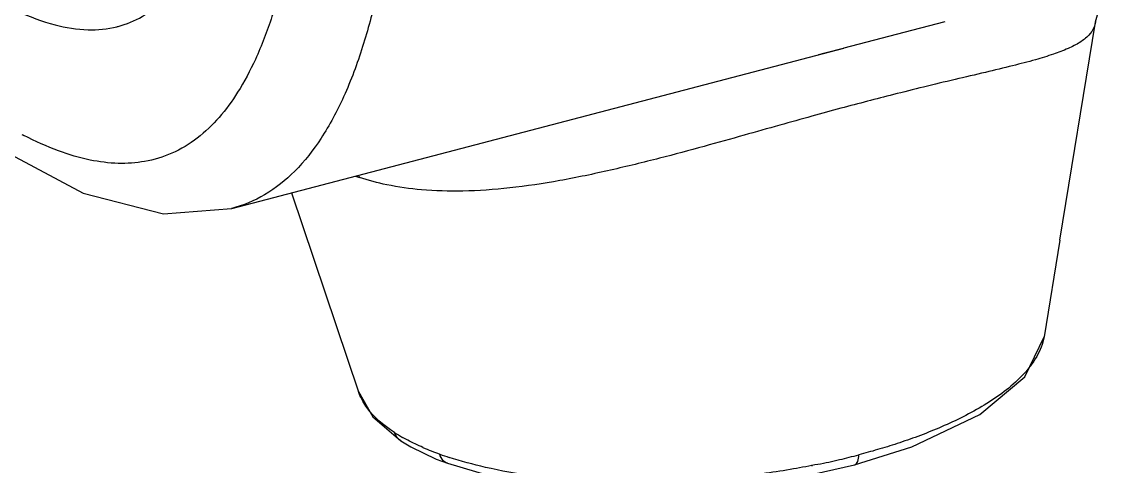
# Model space of a CAD drawing. Header units: millimetres. Extents: x 1571 to 1968, y -272 to 59.
# Drawn here: x 1694.17 to 1710.18, y -251.55 to -245.05 of the extents above; entities that cross this region are included whole.
import ezdxf

# ---------------------------------------------------------------- set-up
doc = ezdxf.new("R2010")
doc.units = ezdxf.units.MM
doc.layers.add('06___PRT_ALL_SURFS', color=7, linetype='Continuous')

msp = doc.modelspace()

# ---------------------------------------------------------------- linework, layer by layer
at = {"color": 7, "linetype": 'Continuous'}
for p, q in [((1707.673, -245.045), (1706.962, -245.231)), ((1709.358, -248.24), (1709.879, -245.05)), ((1709.88, -245.047), (1709.879, -245.05)), ((1706.962, -245.231), (1706.197, -245.432)), ((1705.918, -245.505), (1705.826, -245.529)), ((1706.188, -245.434), (1705.918, -245.505)), ((1706.197, -245.432), (1706.188, -245.434)), ((1698.118, -247.548), (1699.095, -250.46)), ((1697.242, -247.777), (1697.239, -247.778)), ((1709.358, -248.24), (1709.127, -249.655)), ((1699.095, -250.459), (1699.307, -250.828)), ((1699.307, -250.828), (1699.714, -251.179)), ((1699.714, -251.179), (1699.714, -251.178)), ((1699.714, -251.178), (1699.862, -251.268)), ((1699.862, -251.268), (1700.235, -251.446)), ((1700.235, -251.446), (1700.398, -251.508)), ((1700.398, -251.508), (1700.398, -251.508)), ((1706.353, -251.531), (1706.353, -251.531))]:
    msp.add_line(p, q, dxfattribs=at)
for points in [[(1709.88, -245.047), (1709.967, -244.738), (1710.181, -244.388)], [(1694.002, -246.984), (1695.068, -247.555), (1696.243, -247.856), (1697.239, -247.778)], [(1706.353, -251.531), (1707.194, -251.268), (1708.186, -250.794), (1708.843, -250.244), (1709.127, -249.655)], [(1700.398, -251.508), (1701.038, -251.695), (1702.073, -251.863), (1703.224, -251.92), (1704.421, -251.864), (1705.596, -251.701), (1706.353, -251.531)]]:
    msp.add_lwpolyline(points, dxfattribs=at)
for centre, radius, start, end in [((1696.7, -241.872), 5.444, 242.3295, 242.6934), ((1700.138, -244.271), 3.22, 250.3199, 251.4153), ((1697.35, -247.854), 1.84, 16.7496, 17.836), ((1700.943, -249.02), 2.427, 237.07, 240.3652), ((1701.674, -247.525), 4.092, 246.4652, 250.1603), ((1701.92, -246.855), 4.807, 250.1093, 251.8497), ((1703.471, -240.041), 11.72, 281.5537, 283.1408), ((1703.662, -240.859), 10.88, 283.1398, 284.668), ((1705.454, -251.553), 0.279, 0.5786, 4.308)]:
    msp.add_arc(centre, radius, start, end, dxfattribs=at)
for points, start_tangent, end_tangent in [([(1695.579, -245.112), (1695.933, -244.966), (1696.254, -244.712), (1696.532, -244.355), (1696.772, -243.894), (1696.98, -243.329), (1697.154, -242.657), (1697.292, -241.879), (1697.394, -240.991), (1697.457, -240.023), (1697.482, -238.956), (1697.471, -237.797), (1697.429, -236.672)], (0.967192, 0.254046), (-0.048802, 0.998808)), ([(1698.389, -237.253), (1698.45, -239.089), (1698.437, -240.686), (1698.36, -242.056), (1698.228, -243.21), (1698.049, -244.174), (1697.831, -244.968), (1697.588, -245.594), (1697.329, -246.077)], (0.051565, -0.99867), (-0.53398, -0.845497)), ([(1693.483, -244.534), (1693.804, -244.729), (1694.106, -244.885), (1694.657, -245.089), (1695.14, -245.161), (1695.563, -245.116), (1695.579, -245.112)], (0.83935, -0.543591), (0.967192, 0.254046)), ([(1699.36, -244.657), (1699.157, -245.408), (1698.88, -246.141), (1698.549, -246.75), (1698.164, -247.231), (1697.723, -247.577), (1697.242, -247.777)], (-0.223938, -0.974603), (-0.967219, -0.253943)), ([(1709.879, -245.05), (1709.857, -245.127), (1709.78, -245.242), (1709.651, -245.345), (1709.477, -245.436), (1709.264, -245.518), (1709.001, -245.6), (1708.667, -245.688), (1708.268, -245.785), (1707.825, -245.889), (1707.364, -246), (1706.923, -246.11), (1706.542, -246.208)], (-0.163365, -0.986566), (-0.967358, -0.253415)), ([(1697.329, -246.077), (1697.058, -246.444), (1696.739, -246.746), (1696.367, -246.969), (1695.968, -247.089), (1695.582, -247.117), (1695.171, -247.068), (1694.709, -246.934), (1694.203, -246.709)], (-0.53398, -0.845497), (-0.888568, 0.458745)), ([(1706.542, -246.208), (1706.154, -246.311), (1705.729, -246.427), (1705.259, -246.558), (1704.737, -246.705), (1704.153, -246.868), (1703.501, -247.042), (1702.786, -247.216), (1702.041, -247.37), (1701.309, -247.477), (1700.624, -247.523), (1700.018, -247.504), (1699.51, -247.431), (1699.112, -247.324)], (-0.967362, -0.2534), (-0.94797, 0.318359)), ([(1709.126, -249.655), (1709.109, -249.733), (1708.978, -250.013), (1708.769, -250.264), (1708.508, -250.485), (1708.214, -250.679), (1707.903, -250.847), (1707.588, -250.992), (1707.278, -251.115), (1706.977, -251.22), (1706.69, -251.309), (1706.417, -251.385)], (-0.15972, -0.987162), (-0.967364, -0.25339)), ([(1699.624, -251.057), (1699.206, -250.674), (1699.097, -250.459)], (-0.838897, 0.54429), (-0.326193, 0.945303)), ([(1699.68, -251.151), (1699.624, -251.057)], (-0.707412, 0.706801), (-0.303443, 0.95285)), ([(1699.714, -251.178), (1699.684, -251.155), (1699.68, -251.151)], (-0.839313, 0.543649), (-0.707412, 0.706801)), ([(1700.04, -251.277), (1699.818, -251.171), (1699.743, -251.13)], (-0.91637, 0.400332), (-0.868826, 0.495117)), ([(1700.398, -251.508), (1700.338, -251.469), (1700.285, -251.375)], (-0.936416, 0.350891), (-0.277355, 0.960767)), ([(1705.818, -251.524), (1705.46, -251.592), (1705.058, -251.655), (1704.607, -251.711), (1704.105, -251.756), (1703.554, -251.784), (1702.955, -251.788), (1702.314, -251.761), (1701.64, -251.692), (1700.954, -251.568), (1700.423, -251.422)], (-0.979706, -0.200441), (-0.950181, 0.311698)), ([(1706.353, -251.531), (1706.358, -251.53), (1706.4, -251.482), (1706.417, -251.385)], (0.977109, 0.212737), (0.024343, 0.999704))]:
    msp.add_spline(points, degree=3, dxfattribs=dict(at, start_tangent=start_tangent, end_tangent=end_tangent))
at = {"layer": '06___PRT_ALL_SURFS', "color": 7, "linetype": 'Continuous'}
msp.add_line((1697.242, -247.777), (1706.197, -245.432), dxfattribs=at)

doc.saveas('drawing.dxf')
